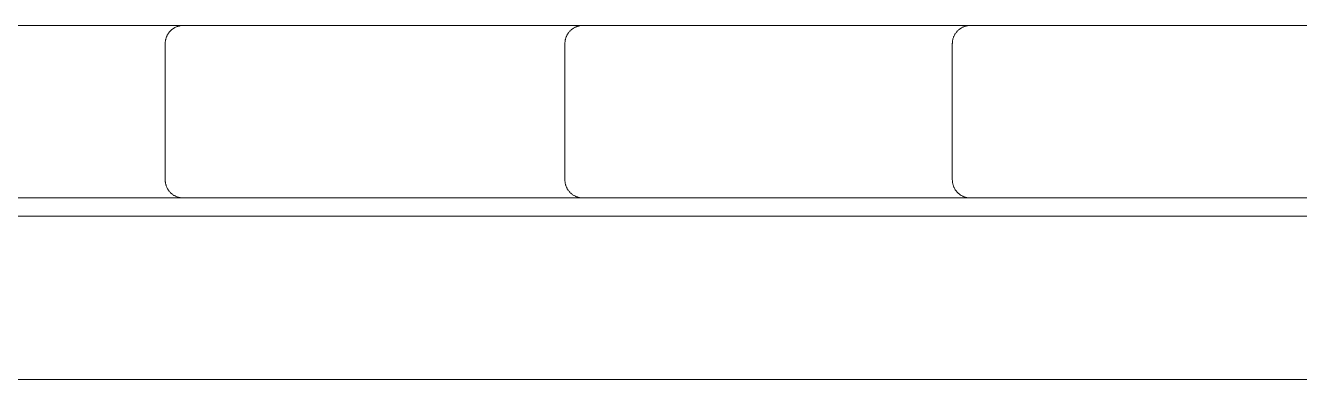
# Model space of a CAD drawing. Header units: inches. Extents: x -11 to 189, y -7 to 133.
# Drawn here: x 46.54 to 57.59, y 110.36 to 113.43 of the extents above; entities that cross this region are included whole.
import ezdxf

# ---------------------------------------------------------------- set-up
doc = ezdxf.new("R2010")
doc.units = ezdxf.units.IN
doc.layers.add('ZANO_R', color=7, linetype='Continuous', lineweight=0)

msp = doc.modelspace()

# ---------------------------------------------------------------- linework, layer by layer
at = {"layer": 'ZANO_R'}
for p, q in [((47.26208, 113.43057), (44.36627, 113.43057)), ((47.90841, 113.43057), (47.26208, 113.43057)), ((47.85064, 113.41959), (47.85568, 113.42148)), ((47.85568, 113.42148), (47.86077, 113.42319)), ((47.86077, 113.42319), (47.86593, 113.42473)), ((47.86593, 113.42473), (47.87113, 113.4261)), ((47.87113, 113.4261), (47.87637, 113.42728)), ((47.87637, 113.42728), (47.88166, 113.42828)), ((47.88166, 113.42828), (47.88697, 113.42911)), ((47.88697, 113.42911), (47.89231, 113.42975)), ((47.89231, 113.42975), (47.89767, 113.43021)), ((47.89767, 113.43021), (47.90304, 113.43048)), ((47.90304, 113.43048), (47.90841, 113.43057)), ((50.74831, 113.43057), (47.90841, 113.43057)), ((51.37705, 113.43057), (50.74831, 113.43057)), ((51.31928, 113.41959), (51.32432, 113.42148)), ((51.32432, 113.42148), (51.32941, 113.42319)), ((51.32941, 113.42319), (51.33457, 113.42473)), ((51.33457, 113.42473), (51.33977, 113.4261)), ((51.33977, 113.4261), (51.34501, 113.42728)), ((51.34501, 113.42728), (51.3503, 113.42828)), ((51.3503, 113.42828), (51.35561, 113.42911)), ((51.35561, 113.42911), (51.36095, 113.42975)), ((51.36095, 113.42975), (51.36631, 113.43021)), ((51.36631, 113.43021), (51.37168, 113.43048)), ((51.37168, 113.43048), (51.37705, 113.43057)), ((54.13344, 113.43057), (51.37705, 113.43057)), ((54.73444, 113.43057), (54.13344, 113.43057)), ((54.68071, 113.41959), (54.68575, 113.42148)), ((54.68575, 113.42148), (54.69085, 113.42319)), ((54.69085, 113.42319), (54.696, 113.42473)), ((54.696, 113.42473), (54.7012, 113.4261)), ((54.7012, 113.4261), (54.70644, 113.42728)), ((54.70644, 113.42728), (54.71173, 113.42828)), ((54.71173, 113.42828), (54.71704, 113.42911)), ((54.71704, 113.42911), (54.72238, 113.42975)), ((54.72238, 113.42975), (54.72774, 113.43021)), ((54.72774, 113.43021), (54.73311, 113.43048)), ((54.73311, 113.43048), (54.73849, 113.43057)), ((57.38459, 113.43057), (54.73849, 113.43057)), ((57.95577, 113.43057), (57.38459, 113.43057)), ((47.75541, 113.31038), (47.75677, 113.31558)), ((47.75677, 113.31558), (47.75831, 113.32073)), ((47.75831, 113.32073), (47.76003, 113.32583)), ((47.76003, 113.32583), (47.76191, 113.33087)), ((47.76191, 113.33087), (47.76397, 113.33583)), ((47.76397, 113.33583), (47.7662, 113.34073)), ((47.7662, 113.34073), (47.76859, 113.34554)), ((47.76859, 113.34554), (47.77114, 113.35028)), ((47.77114, 113.35028), (47.77386, 113.35492)), ((47.77386, 113.35492), (47.77673, 113.35946)), ((47.77673, 113.35946), (47.77976, 113.36391)), ((47.77976, 113.36391), (47.78293, 113.36825)), ((47.78293, 113.36825), (47.78625, 113.37248)), ((47.78625, 113.37248), (47.78972, 113.37659)), ((47.78972, 113.37659), (47.79332, 113.38058)), ((47.79332, 113.38058), (47.79706, 113.38445)), ((47.79706, 113.38445), (47.80092, 113.38819)), ((47.80092, 113.38819), (47.80492, 113.39179)), ((47.80492, 113.39179), (47.80903, 113.39525)), ((47.80903, 113.39525), (47.81326, 113.39857)), ((47.81326, 113.39857), (47.8176, 113.40175)), ((47.8176, 113.40175), (47.82204, 113.40478)), ((47.82204, 113.40478), (47.82659, 113.40765)), ((47.82659, 113.40765), (47.83123, 113.41036)), ((47.83123, 113.41036), (47.83596, 113.41292)), ((47.83596, 113.41292), (47.84078, 113.41531)), ((47.84078, 113.41531), (47.84567, 113.41754)), ((47.84567, 113.41754), (47.85064, 113.41959)), ((51.22405, 113.31038), (51.22541, 113.31558)), ((51.22541, 113.31558), (51.22695, 113.32073)), ((51.22695, 113.32073), (51.22867, 113.32583)), ((51.22867, 113.32583), (51.23055, 113.33087)), ((51.23055, 113.33087), (51.23261, 113.33583)), ((51.23261, 113.33583), (51.23484, 113.34073)), ((51.23484, 113.34073), (51.23723, 113.34554)), ((51.23723, 113.34554), (51.23978, 113.35028)), ((51.23978, 113.35028), (51.2425, 113.35492)), ((51.2425, 113.35492), (51.24537, 113.35946)), ((51.24537, 113.35946), (51.2484, 113.36391)), ((51.2484, 113.36391), (51.25157, 113.36825)), ((51.25157, 113.36825), (51.25489, 113.37248)), ((51.25489, 113.37248), (51.25836, 113.37659)), ((51.25836, 113.37659), (51.26196, 113.38058)), ((51.26196, 113.38058), (51.2657, 113.38445)), ((51.2657, 113.38445), (51.26957, 113.38819)), ((51.26957, 113.38819), (51.27356, 113.39179)), ((51.27356, 113.39179), (51.27767, 113.39525)), ((51.27767, 113.39525), (51.2819, 113.39857)), ((51.2819, 113.39857), (51.28624, 113.40175)), ((51.28624, 113.40175), (51.29068, 113.40478)), ((51.29068, 113.40478), (51.29523, 113.40765)), ((51.29523, 113.40765), (51.29987, 113.41036)), ((51.29987, 113.41036), (51.3046, 113.41292)), ((51.3046, 113.41292), (51.30942, 113.41531)), ((51.30942, 113.41531), (51.31431, 113.41754)), ((51.31431, 113.41754), (51.31928, 113.41959)), ((54.58548, 113.31038), (54.58684, 113.31558)), ((54.58684, 113.31558), (54.58838, 113.32073)), ((54.58838, 113.32073), (54.5901, 113.32583)), ((54.5901, 113.32583), (54.59198, 113.33087)), ((54.59198, 113.33087), (54.59404, 113.33583)), ((54.59404, 113.33583), (54.59627, 113.34073)), ((54.59627, 113.34073), (54.59866, 113.34554)), ((54.59866, 113.34554), (54.60122, 113.35028)), ((54.60122, 113.35028), (54.60393, 113.35492)), ((54.60393, 113.35492), (54.6068, 113.35946)), ((54.6068, 113.35946), (54.60983, 113.36391)), ((54.60983, 113.36391), (54.613, 113.36825)), ((54.613, 113.36825), (54.61633, 113.37248)), ((54.61633, 113.37248), (54.61979, 113.37659)), ((54.61979, 113.37659), (54.62339, 113.38058)), ((54.62339, 113.38058), (54.62713, 113.38445)), ((54.62713, 113.38445), (54.631, 113.38819)), ((54.631, 113.38819), (54.63499, 113.39179)), ((54.63499, 113.39179), (54.6391, 113.39525)), ((54.6391, 113.39525), (54.64333, 113.39857)), ((54.64333, 113.39857), (54.64767, 113.40175)), ((54.64767, 113.40175), (54.65211, 113.40478)), ((54.65211, 113.40478), (54.65666, 113.40765)), ((54.65666, 113.40765), (54.6613, 113.41036)), ((54.6613, 113.41036), (54.66603, 113.41292)), ((54.66603, 113.41292), (54.67085, 113.41531)), ((54.67085, 113.41531), (54.67574, 113.41754)), ((54.67574, 113.41754), (54.68071, 113.41959)), ((47.75093, 113.27309), (47.75102, 113.27847)), ((47.75093, 112.09199), (47.75093, 113.27309)), ((47.75102, 113.27847), (47.7513, 113.28384)), ((47.7513, 113.28384), (47.75176, 113.2892)), ((47.75176, 113.2892), (47.7524, 113.29454)), ((47.7524, 113.29454), (47.75322, 113.29985)), ((47.75322, 113.29985), (47.75423, 113.30513)), ((47.75423, 113.30513), (47.75541, 113.31038)), ((51.21957, 113.27309), (51.21967, 113.27847)), ((51.21957, 112.09199), (51.21957, 113.27309)), ((51.21967, 113.27847), (51.21994, 113.28384)), ((51.21994, 113.28384), (51.2204, 113.2892)), ((51.2204, 113.2892), (51.22104, 113.29454)), ((51.22104, 113.29454), (51.22186, 113.29985)), ((51.22186, 113.29985), (51.22287, 113.30513)), ((51.22287, 113.30513), (51.22405, 113.31038)), ((54.581, 113.27309), (54.5811, 113.27847)), ((54.581, 112.09199), (54.581, 113.27309)), ((54.5811, 113.27847), (54.58137, 113.28384)), ((54.58137, 113.28384), (54.58183, 113.2892)), ((54.58183, 113.2892), (54.58247, 113.29454)), ((54.58247, 113.29454), (54.58329, 113.29985)), ((54.58329, 113.29985), (54.5843, 113.30513)), ((54.5843, 113.30513), (54.58548, 113.31038)), ((47.75103, 112.0866), (47.75093, 112.09199)), ((47.7513, 112.08121), (47.75103, 112.0866)), ((47.75176, 112.07584), (47.7513, 112.08121)), ((47.75241, 112.07048), (47.75176, 112.07584)), ((47.75324, 112.06516), (47.75241, 112.07048)), ((47.75425, 112.05986), (47.75324, 112.06516)), ((47.75544, 112.0546), (47.75425, 112.05986)), ((47.75681, 112.04938), (47.75544, 112.0546)), ((47.75835, 112.04422), (47.75681, 112.04938)), ((47.76008, 112.03911), (47.75835, 112.04422)), ((47.76198, 112.03406), (47.76008, 112.03911)), ((47.76405, 112.02908), (47.76198, 112.03406)), ((47.76629, 112.02417), (47.76405, 112.02908)), ((47.76869, 112.01934), (47.76629, 112.02417)), ((47.77126, 112.0146), (47.76869, 112.01934)), ((47.77399, 112.00995), (47.77126, 112.0146)), ((47.77688, 112.0054), (47.77399, 112.00995)), ((47.77992, 112.00094), (47.77688, 112.0054)), ((47.78311, 111.9966), (47.77992, 112.00094)), ((47.78645, 111.99236), (47.78311, 111.9966)), ((47.78994, 111.98824), (47.78645, 111.99236)), ((47.79356, 111.98425), (47.78994, 111.98824)), ((51.21967, 112.0866), (51.21957, 112.09199)), ((51.21994, 112.08121), (51.21967, 112.0866)), ((51.2204, 112.07584), (51.21994, 112.08121)), ((51.22105, 112.07048), (51.2204, 112.07584)), ((51.22188, 112.06516), (51.22105, 112.07048)), ((51.22289, 112.05986), (51.22188, 112.06516)), ((51.22408, 112.0546), (51.22289, 112.05986)), ((51.22545, 112.04938), (51.22408, 112.0546)), ((51.227, 112.04422), (51.22545, 112.04938)), ((51.22872, 112.03911), (51.227, 112.04422)), ((51.23062, 112.03406), (51.22872, 112.03911)), ((51.23269, 112.02908), (51.23062, 112.03406)), ((51.23493, 112.02417), (51.23269, 112.02908)), ((51.23733, 112.01934), (51.23493, 112.02417)), ((51.2399, 112.0146), (51.23733, 112.01934)), ((51.24263, 112.00995), (51.2399, 112.0146)), ((51.24552, 112.0054), (51.24263, 112.00995)), ((51.24856, 112.00094), (51.24552, 112.0054)), ((51.25175, 111.9966), (51.24856, 112.00094)), ((51.25509, 111.99236), (51.25175, 111.9966)), ((51.25858, 111.98824), (51.25509, 111.99236)), ((51.2622, 111.98425), (51.25858, 111.98824)), ((54.5811, 112.0866), (54.581, 112.09199)), ((54.58137, 112.08121), (54.5811, 112.0866)), ((54.58184, 112.07584), (54.58137, 112.08121)), ((54.58248, 112.07048), (54.58184, 112.07584)), ((54.58331, 112.06516), (54.58248, 112.07048)), ((54.58432, 112.05986), (54.58331, 112.06516)), ((54.58551, 112.0546), (54.58432, 112.05986)), ((54.58688, 112.04938), (54.58551, 112.0546)), ((54.58843, 112.04422), (54.58688, 112.04938)), ((54.59015, 112.03911), (54.58843, 112.04422)), ((54.59205, 112.03406), (54.59015, 112.03911)), ((54.59412, 112.02908), (54.59205, 112.03406)), ((54.59636, 112.02417), (54.59412, 112.02908)), ((54.59876, 112.01934), (54.59636, 112.02417)), ((54.60133, 112.0146), (54.59876, 112.01934)), ((54.60406, 112.00995), (54.60133, 112.0146)), ((54.60695, 112.0054), (54.60406, 112.00995)), ((54.60999, 112.00094), (54.60695, 112.0054)), ((54.61319, 111.9966), (54.60999, 112.00094)), ((54.61653, 111.99236), (54.61319, 111.9966)), ((54.62001, 111.98824), (54.61653, 111.99236)), ((54.62363, 111.98425), (54.62001, 111.98824)), ((14.73127, 111.93451), (65.95475, 111.93451)), ((47.79732, 111.98038), (47.79356, 111.98425)), ((47.8012, 111.97664), (47.79732, 111.98038)), ((47.80521, 111.97304), (47.8012, 111.97664)), ((47.80935, 111.96957), (47.80521, 111.97304)), ((47.8136, 111.96625), (47.80935, 111.96957)), ((47.81796, 111.96308), (47.8136, 111.96625)), ((47.82243, 111.96006), (47.81796, 111.96308)), ((47.82699, 111.95719), (47.82243, 111.96006)), ((47.83166, 111.95448), (47.82699, 111.95719)), ((47.83641, 111.95193), (47.83166, 111.95448)), ((47.84125, 111.94955), (47.83641, 111.95193)), ((47.84617, 111.94733), (47.84125, 111.94955)), ((47.85116, 111.94529), (47.84617, 111.94733)), ((47.85621, 111.94341), (47.85116, 111.94529)), ((47.86133, 111.94171), (47.85621, 111.94341)), ((47.8665, 111.94019), (47.86133, 111.94171)), ((47.87173, 111.93884), (47.8665, 111.94019)), ((47.87699, 111.93768), (47.87173, 111.93884)), ((47.88229, 111.93669), (47.87699, 111.93768)), ((47.88763, 111.93589), (47.88229, 111.93669)), ((47.89298, 111.93527), (47.88763, 111.93589)), ((47.89836, 111.93483), (47.89298, 111.93527)), ((47.90375, 111.93458), (47.89836, 111.93483)), ((51.26596, 111.98038), (51.2622, 111.98425)), ((51.26984, 111.97664), (51.26596, 111.98038)), ((51.27386, 111.97304), (51.26984, 111.97664)), ((51.27799, 111.96957), (51.27386, 111.97304)), ((51.28224, 111.96625), (51.27799, 111.96957)), ((51.2866, 111.96308), (51.28224, 111.96625)), ((51.29107, 111.96006), (51.2866, 111.96308)), ((51.29564, 111.95719), (51.29107, 111.96006)), ((51.3003, 111.95448), (51.29564, 111.95719)), ((51.30505, 111.95193), (51.3003, 111.95448)), ((51.30989, 111.94955), (51.30505, 111.95193)), ((51.31481, 111.94733), (51.30989, 111.94955)), ((51.3198, 111.94529), (51.31481, 111.94733)), ((51.32485, 111.94341), (51.3198, 111.94529)), ((51.32997, 111.94171), (51.32485, 111.94341)), ((51.33514, 111.94019), (51.32997, 111.94171)), ((51.34037, 111.93884), (51.33514, 111.94019)), ((51.34563, 111.93768), (51.34037, 111.93884)), ((51.35093, 111.93669), (51.34563, 111.93768)), ((51.35627, 111.93589), (51.35093, 111.93669)), ((51.36163, 111.93527), (51.35627, 111.93589)), ((51.367, 111.93483), (51.36163, 111.93527)), ((51.37239, 111.93458), (51.367, 111.93483)), ((54.62739, 111.98038), (54.62363, 111.98425)), ((54.63127, 111.97664), (54.62739, 111.98038)), ((54.63529, 111.97304), (54.63127, 111.97664)), ((54.63942, 111.96957), (54.63529, 111.97304)), ((54.64367, 111.96625), (54.63942, 111.96957)), ((54.64803, 111.96308), (54.64367, 111.96625)), ((54.6525, 111.96006), (54.64803, 111.96308)), ((54.65707, 111.95719), (54.6525, 111.96006)), ((54.66173, 111.95448), (54.65707, 111.95719)), ((54.66648, 111.95193), (54.66173, 111.95448)), ((54.67132, 111.94955), (54.66648, 111.95193)), ((54.67624, 111.94733), (54.67132, 111.94955)), ((54.68123, 111.94529), (54.67624, 111.94733)), ((54.68628, 111.94341), (54.68123, 111.94529)), ((54.6914, 111.94171), (54.68628, 111.94341)), ((54.69658, 111.94019), (54.6914, 111.94171)), ((54.7018, 111.93884), (54.69658, 111.94019)), ((54.70706, 111.93768), (54.7018, 111.93884)), ((54.71237, 111.93669), (54.70706, 111.93768)), ((54.7177, 111.93589), (54.71237, 111.93669)), ((54.72306, 111.93527), (54.7177, 111.93589)), ((54.72843, 111.93483), (54.72306, 111.93527)), ((54.73382, 111.93458), (54.72843, 111.93483)), ((14.73127, 111.77703), (65.95475, 111.77703)), ((65.95475, 110.35971), (14.73127, 110.35971))]:
    msp.add_line(p, q, dxfattribs=at)

doc.saveas('drawing.dxf')
